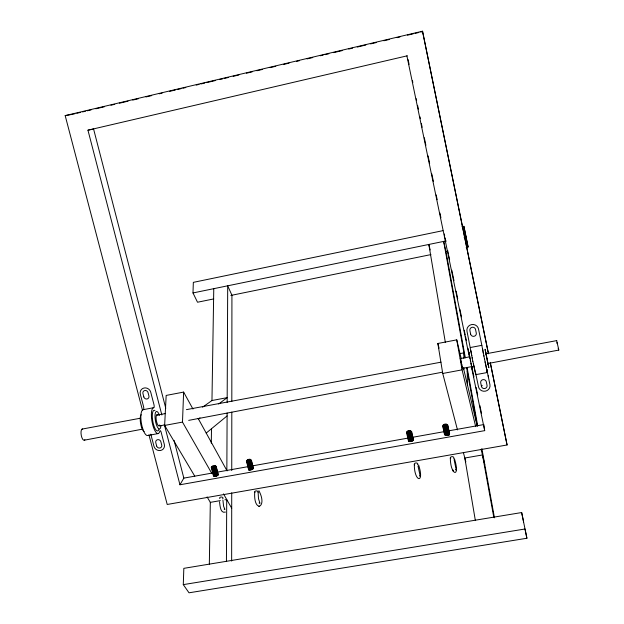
<?xml version="1.0" encoding="UTF-8"?>
<svg xmlns="http://www.w3.org/2000/svg" width="624" height="624" viewBox="0 0 624 624"><rect width="100%" height="100%" fill="white"/><g stroke="black" fill="none" stroke-linecap="round" stroke-linejoin="round"><path stroke-width="0.94" d="M222.924 500.167L223.618 506.36L224.929 509.395L224.156 509.083M231.652 561.07L231.722 492.843M231.746 470.597L231.808 412.136M231.816 401.419L231.925 295.214L227.698 285.808L227.159 402.457M226.434 561.311L226.715 499.504L224.897 499.824M226.847 470.504L227.113 413.041M463.78 369.439L463.796 367.598M463.866 358.387L463.913 352.856L459.389 353.714M209.329 564.135L210.327 502.367L220.342 500.62M211.279 443.165L211.513 428.548M202.589 407.183L211.965 400.522L213.767 288.678M258.102 491.954L258.492 498.685L260.005 503.334L259.085 503.03M254.725 491.962C253.211 513.497 268.141 508.092 258.898 490.69M521.664 512.546L526.906 538.255L189.01 592.8L183.292 584.626L183.83 568.347L521.664 512.546L523.598 521.89M213.712 298.927L197.519 302.234L192.988 292.945L193.339 282.36L442.931 230.654M211.926 473.608L182.489 422.097L183.628 392.09L166.171 395.429L164.635 425.428L194.743 476.135M249.896 459.654A1.716 0.725 -16.6 0 1 250.411 460.411A1.716 0.725 -16.6 0 1 248.664 461.284L248.469 460.496L247.112 460.481L247.845 460.021M215.046 466.027A1.716 0.718 -17.4 0 1 215.108 466.838A1.716 0.718 -17.4 0 1 213.439 467.602L213.236 466.814L211.942 466.791L213.119 466.198M453.172 470.371L453.079 470.816L453.047 470.005M248.508 465.925L249.834 466.042A1.716 0.733 -16.6 0 0 251.698 464.74M248.118 464.342L249.444 464.459A1.716 0.733 -16.6 0 0 250.981 463.804A1.716 0.733 -16.6 0 0 251.199 463M214.172 475.332L215.428 475.465A1.708 0.725 -17.5 0 0 217.339 474.162M212.784 469.841L214.04 469.966A1.716 0.718 -17.4 0 0 215.584 469.31A1.716 0.718 -17.4 0 0 215.849 468.499M448.36 430.895L483.818 424.57L484.684 430.646L179.954 484.77L183.838 478.117L174.073 440.372M445.146 433.251L446.8 433.423A1.771 0.78 -11.4 0 0 448.477 432.331M448.328 428.852A2.636 1.053 -11.3 0 1 448.414 429.913A2.636 1.053 -11.3 0 1 446.199 430.841A2.644 0.64 -10.8 0 1 443.812 430.872A2.644 0.64 -10.8 0 1 444.382 430.053L444.631 429.866M443.75 426.715L445.403 426.871A1.771 0.772 -11.4 0 0 447.034 425.997M411.637 434.343A2.621 1.045 -12.1 0 1 412.199 435.412A2.621 1.045 -12.1 0 1 409.82 436.496A2.621 0.632 -11.3 0 1 407.503 436.511A2.621 0.632 -11.3 0 1 408.166 435.685L408.377 435.505M407.464 432.37L409.032 432.541A1.755 0.764 -12.4 0 0 410.615 431.777A1.755 0.764 -12.4 0 0 410.225 430.997M249.233 468.172L250.419 468.413A1.716 0.733 -16.6 0 0 252.283 467.314M248.063 463.437L249.249 463.663A1.716 0.733 -16.6 0 0 250.996 462.782M247.478 461.066L248.664 461.284L248.469 460.496L247.806 461.284A2.558 0.593 -13.4 0 1 246.394 461.097A2.558 0.593 -13.4 0 1 247.471 460.301M206.209 433.064L227.097 415.927M213.728 472.867L214.835 473.109A1.708 0.725 -17.5 0 0 216.606 472.228M213.182 471.409L213.58 471.167M198.463 419.008L200.015 417.854M218.642 403.993L227.183 397.644L211.965 400.522M445.154 432.315L446.628 432.604A1.771 0.78 -11.4 0 0 448.258 431.722M444.101 428.353L444.561 428.111M225.428 512.093C220.28 513.825 219.952 505.042 219.547 501.813M408.907 437.939L408.681 438.259L410.28 438.235A1.755 0.772 -12.3 0 0 411.988 437.151M407.839 433.064L409.211 433.352A1.755 0.764 -12.4 0 0 410.865 432.479M249.28 467.259L248.875 467.602L250.224 467.618A1.716 0.733 -16.6 0 0 251.979 466.736M212.589 467.236L212.144 467.579L213.439 467.602L213.236 466.814L212.566 467.602A2.558 0.585 -13.8 0 1 211.224 467.407A2.558 0.585 -13.8 0 1 212.371 466.604M443.859 424.835L443.391 425.264L445.052 425.233L445.224 426.052L443.508 425.997A2.644 0.632 -10.8 0 0 442.931 426.777A2.644 0.632 -10.8 0 0 445.325 426.746A2.644 1.045 -11.3 0 0 447.845 425.225A2.644 1.045 -11.3 0 0 445.169 424.64M487.984 363.527L558.823 350.064L556.756 340.961M213.72 470.246L212.94 470.722L214.235 470.753A1.716 0.718 -17.4 0 0 216.005 469.872M213.119 467.891L212.417 468.437M444.748 427.167L443.859 427.635L445.575 427.69A1.771 0.772 -11.4 0 0 447.205 426.816M408.556 431.083L407.207 431.668L408.853 431.722L409.032 432.541L408.26 432.518A2.621 0.624 -11.3 0 1 406.45 432.221A2.621 0.624 -11.3 0 1 408.447 431.254M142.506 410.311L65.177 115.612L422.518 31.2L488.514 353.824M71.159 114.613L74.95 113.716M76.846 113.272L80.636 112.375M82.532 111.922L85.371 111.251M87.266 110.807L91.057 109.91M95.792 108.794L104.325 106.782M110.955 105.214L114.746 104.317M119.48 103.202L128.006 101.189M132.748 100.066L138.427 98.725M146.008 96.938L151.694 95.589M159.276 93.803L162.115 93.132M169.697 91.338L175.383 89.996M177.278 89.552L181.061 88.655M182.957 88.21L185.804 87.539M196.225 85.075L199.064 84.404M200.959 83.959L204.75 83.062M206.645 82.618L215.171 80.597M219.913 79.482L222.752 78.811M224.648 78.367L228.439 77.47M233.173 76.346L238.859 75.005M246.441 73.219L252.127 71.877M256.862 70.754L262.548 69.412M270.122 67.626L275.808 66.284M283.39 64.49L289.076 63.149M296.657 61.355L299.497 60.684M307.078 58.898L312.764 57.556M320.338 55.762L323.185 55.091M325.081 54.647L328.864 53.75M333.606 52.634L342.131 50.622M348.761 49.054L352.552 48.157M357.295 47.042L365.82 45.022M370.555 43.906L376.241 42.565M383.822 40.771L389.501 39.429M397.082 37.643L399.929 36.972M407.503 35.178L413.189 33.836M415.085 33.392L418.876 32.495M420.771 32.05L422.666 31.598M161.85 414.983L87.953 130.198L407.308 55.793M87.953 130.198L93.569 128.965L165.781 408.283M461.986 226.707L463.889 226.317L465.995 236.519M192.988 292.945L445.965 240.934M464.1 237.206L466.011 236.816L468.109 247.01L466.206 247.4M444.647 424.609L445.099 424.515A1.771 0.764 -11.4 0 1 446.901 424.967A1.771 0.764 -11.4 0 1 445.224 426.052L444.475 426.02A2.644 0.632 -10.9 0 1 442.588 425.825A2.644 0.632 -10.9 0 1 443.875 424.96M230.864 295.433L430.95 254.592M446.199 251.488L448.102 251.098M457.478 429.905L442.736 373.472L437.861 343.481L456.752 339.862L461.253 358.8M143.192 409.672L153.746 407.683A2.457 0.741 80 0 0 153.933 404.508L150.727 392.176A5.507 5.156 37.1 0 0 144.16 387.98A5.507 5.156 37.1 0 0 140.306 394.173L143.536 406.489A2.449 0.757 80 0 1 143.325 409.656L143.192 409.672A13.12 4.064 80.3 0 0 141.445 423.478A13.12 4.064 80.3 0 0 147.724 435.521L158.184 433.571M470.293 347.521L481.837 345.337L478.514 329.004A5.873 5.639 -1.6 0 0 471.611 324.574A5.873 5.639 -1.6 0 0 466.986 331.219L472.298 358.379M84.443 440.17L142.779 429.094M159.034 426.005L164.775 424.913M188.682 420.373L442.088 372.247M462.166 368.433L471.728 366.616M164.635 425.428L182.489 422.097M442.736 373.472L462.088 369.86L475.691 426.644M82.079 429.086L140.47 418.205M156.741 415.171L165.352 413.564M186.412 409.64L441.012 362.177M460.153 358.605L469.724 356.827M556.826 340.587L486.002 353.792L485.074 349.268L486.915 358.558M472.859 361.21L475.777 374.657L487.352 372.505L486.907 369.97L489.934 384.688A5.827 5.53 1.1 0 1 485.332 391.17A5.827 5.53 1.1 0 1 478.491 386.794L475.433 372.107M183.838 478.117L213.548 472.813M217.378 472.126L249.007 466.479M252.837 465.8L408.104 438.079M412.893 437.229L444.522 431.582M490.261 362.404L507.078 444.974L167.216 504.465L148.933 434.788M65.177 115.612L70.309 114.754M183.292 584.626L524.987 529.004L526.906 538.255M410.998 441.488L409.804 441.597M445.146 425.919L444.475 426.02L445.052 425.233L445.224 426.052M408.923 432.416L408.26 432.518L408.853 431.722L409.032 432.541M248.43 461.191L247.806 461.284L248.664 461.284M213.182 467.509L212.566 467.602L213.439 467.602M153.746 407.683L153.621 407.698A13.143 3.947 80.2 0 0 152.724 424.811A13.143 3.947 80.2 0 0 159.783 431.348L159.853 431.114A2.449 0.733 80.4 0 1 161.164 432.268L164.33 444.444A5.46 5.07 33.4 0 1 160.485 450.497A5.46 5.07 33.4 0 1 153.98 446.347L150.797 434.195M258.781 506.454L259.701 506.415M212.597 468.476L213.642 468.39A1.716 0.718 -17.4 0 0 215.537 467.29M444.779 431.051L446.277 430.966A1.771 0.772 -11.4 0 0 447.751 430.31A1.771 0.772 -11.4 0 0 447.681 429.53M407.932 434.249L409.391 434.171A1.755 0.764 -12.4 0 0 411.037 432.892M247.595 462.134L248.859 462.08A1.716 0.725 -16.6 0 0 250.723 460.988M248.375 465.301L249.639 465.247A1.716 0.733 -16.6 0 0 251.503 464.147M248.765 466.877L250.029 466.83A1.716 0.733 -16.6 0 0 251.566 466.175A1.716 0.733 -16.6 0 0 251.784 465.371M249.35 469.248L250.622 469.201A1.716 0.741 -16.6 0 0 252.151 468.546M212.612 469.225L213.837 469.178A1.716 0.718 -17.4 0 0 215.381 468.523M213.213 471.58L214.438 471.541A1.716 0.725 -17.4 0 0 215.982 470.878A1.716 0.725 -17.4 0 0 216.247 470.075M213.806 473.936L215.03 473.897A1.708 0.725 -17.5 0 0 216.575 473.242A1.708 0.725 -17.5 0 0 216.84 472.43M214.009 474.724L215.233 474.685A1.708 0.725 -17.5 0 0 216.778 474.022A1.708 0.725 -17.5 0 0 217.043 473.21M444.085 428.54L445.754 428.509A1.771 0.772 -11.4 0 0 447.346 427.237M445.31 434.265L446.979 434.242A1.763 0.78 -11.3 0 0 448.57 432.955M247.705 462.852L249.054 462.875A1.716 0.725 -16.6 0 0 250.918 461.581M455.723 469.505L456.308 470.207L454.093 459.615M419.687 475.738L420.256 476.432L417.986 465.91M213.338 472.298L214.633 472.321A1.708 0.725 -17.4 0 0 216.544 471.026M444.21 429.273L445.926 429.328A1.771 0.772 -11.4 0 0 447.4 428.672M444.382 430.092L446.105 430.147A1.771 0.772 -11.4 0 0 447.697 428.867M207.09 496.915L210.545 502.733M223.501 493.88L231.707 508.24M183.628 392.09L192.964 409.04M198.104 418.361L227.066 470.894M558.753 350.087L558.184 348.309M407.924 434.92L409.57 434.983A1.755 0.764 -12.4 0 0 411.224 434.109M408.104 435.731L409.75 435.794A1.755 0.764 -12.4 0 0 411.403 434.92M408.283 436.543L409.929 436.613A1.755 0.764 -12.4 0 0 411.411 435.95M408.463 437.354L410.108 437.424A1.755 0.772 -12.3 0 0 411.746 436.145M408.821 438.976L410.459 439.054A1.755 0.772 -12.3 0 0 412.105 437.767M409.001 439.787L410.639 439.865A1.755 0.772 -12.3 0 0 412.285 438.578M409.172 440.606L410.818 440.677A1.755 0.772 -12.3 0 0 412.472 439.795M475.223 371.904L473.437 364.034M469.552 355.774L469.989 358.605M487.352 372.505L485.105 361.85M418.603 464.911C424.944 484.513 414.102 481.97 414.328 464.389M482.485 348.442L482.976 351.273M463.367 452.47L465.824 461.877M164.291 424.414L179.954 484.77M437.861 343.481L439.078 348.184M460.808 359.689L460.52 358.738L460.637 359.658M430.17 249.951L428.836 244.46L445.357 342.482M454.405 458.663C460.73 478.468 450.442 475.691 450.333 458.102M481.127 449.358L484.754 464.506M463.499 368.269L477.22 426.036M469.498 354.978L468.835 352.342L472.54 370.703L472.368 369.377M461.011 360.563L461.487 362.817M486.112 366.709L486.79 369.751L486.728 369.322M486.112 354.229L485.737 352.521L487.297 359.939M470.894 363.137L471.884 367.45L471.775 366.6M461.456 364.026L462.431 368.105L462.158 366.296M487.539 361.499L488.155 364.408L487.999 363.566M408.096 59.6L409.087 64.366M412.448 80.566L412.846 82.469M416.208 98.67L416.598 100.581M417.589 105.339L418.376 109.153M419.96 116.774L420.358 118.685M421.348 123.451L422.136 127.257M424.312 137.74L425.896 145.361M428.064 155.844L429.647 163.472M431.824 173.956L433.407 181.576M436.176 194.914L437.159 199.68M439.928 213.018L440.918 217.784M444.28 233.984L444.67 235.888M445.068 237.799L445.856 241.605M448.032 252.088L448.43 253.999M448.828 255.902L449.615 259.717M451.792 270.192L453.968 280.675M456.136 291.158L457.72 298.787M459.896 309.262L461.479 316.891M464.248 330.229L465.231 334.994M465.629 336.898L466.417 340.712M468 348.332L468.991 353.098M471.76 366.436L473.936 376.919M476.104 387.403L477.688 395.031M479.864 405.506L481.447 413.135M406.895 55.817L469.443 357.201M471.424 366.74L484.684 430.646M486.361 355.446L486.658 356.873M487.243 360.071L488.818 367.669L487.898 362.95M486.977 369.977L487.367 371.881M488.155 375.695L488.545 377.606M485.917 365.906L484.528 359.026M422.518 31.2L488.374 353.449M490.324 362.981L507.078 444.974M486.923 358.527L487.406 360.953M463.889 226.317L468.109 247.01M483.795 355.493L484.513 359.057M483.132 352.17L483.959 356.187M472.103 357.692L472.813 361.249M470.27 360.048L470.574 361.592M483.428 353.543L481.829 345.329M461.737 364.042L461.963 365.227M461.214 362.786L460.785 360.524M471.783 355.742L470.87 350.641M471.861 366.608L472.103 367.887M465.34 357.887L445.965 251.534L443.656 241.41L464.747 357.427M467.08 367.474L477.727 425.919M481.861 448.601L494.465 517.834M466.573 367.481L477.173 425.825M493.771 517.156L482.469 454.951L464.818 458.024L475.301 520.205M456.752 339.862L462.088 369.86M556.967 342.506L557.154 343.598M475.41 372.138L475.777 374.657M467.236 371.14L467.438 384.852M217.565 474.419A2.262 0.71 -15.2 0 1 218.002 475.246A2.262 0.71 -15.2 0 1 215.342 476.206A2.551 0.608 -13.9 0 1 213.689 475.667M213.977 475.706A2.262 0.71 -15.2 0 0 215.342 476.206A2.558 0.998 -16.7 0 0 218.033 474.919A2.558 0.998 -16.7 0 0 217.378 473.858M252.478 468.32A2.27 0.718 -14.6 0 1 252.275 469.318A2.27 0.718 -14.6 0 1 249.452 470.075A2.27 0.718 -14.6 0 1 248.695 469.326M412.69 439.936A2.317 0.757 -11.7 0 1 411.973 441.082A2.317 0.757 -11.7 0 1 408.931 441.488A2.317 0.757 -11.7 0 1 409.126 440.411M448.89 433.329A2.34 0.764 -11 0 1 449.179 434.273A2.34 0.764 -11 0 1 446.332 435.037A2.34 0.764 -11 0 1 445.06 434.359M158.566 425.794A5.749 1.716 80.2 0 1 156.094 418.4A5.749 1.716 80.2 0 1 158.005 415.147M159.728 424.928A5.749 1.716 80.2 0 1 159.432 425.591M160.945 425.981A8.9 2.652 80.2 0 1 157.03 426.325A8.9 2.652 80.2 0 1 155.259 413.384A8.9 2.652 80.2 0 1 159.494 415.381M144.113 431.605A8.876 2.761 80.3 0 1 140.611 423.587A8.876 2.761 80.3 0 1 141.149 414.679M159.003 429.187A10.483 3.151 80.2 0 1 153.059 422.659A10.483 3.151 80.2 0 1 154.939 410.506M482.282 385.765A2.831 2.691 1 0 1 481.728 385.304M254.959 492.5A1.693 1.076 0.7 0 1 256.16 490.893A1.693 1.076 0.7 0 1 258.047 492.227M249.959 459.709A2.566 0.991 -15.9 0 1 251.371 460.59A2.566 0.991 -15.9 0 1 248.625 461.986A2.558 0.601 -13.4 0 1 246.722 462.017A2.558 0.601 -13.4 0 1 247.182 461.308M248.547 466.838A2.558 0.608 -13.4 0 0 248.095 467.555A2.558 0.608 -13.4 0 0 249.998 467.532A2.558 1.006 -15.9 0 0 252.478 466.44A2.558 1.006 -15.9 0 0 252.33 465.325M252.525 466.112A2.558 1.006 -15.9 0 1 252.673 467.228A2.558 1.006 -15.9 0 1 250.193 468.32A2.558 0.608 -13.4 0 1 248.29 468.343A2.558 0.608 -13.4 0 1 248.742 467.626M248.001 466.261A2.558 0.608 -13.4 0 0 249.803 466.736A2.558 0.998 -15.9 0 0 252.431 465.496A2.558 0.998 -15.9 0 0 251.683 464.451M248.781 469.42A2.558 0.616 -13.4 0 0 250.583 469.903A2.558 1.006 -15.9 0 0 253.063 468.811A2.558 1.006 -15.9 0 0 252.915 467.696M251.745 462.961A2.558 0.998 -15.9 0 1 251.893 464.069A2.558 0.998 -15.9 0 1 249.405 465.153A2.558 0.601 -13.4 0 1 247.51 465.176A2.558 0.601 -13.4 0 1 247.962 464.467M247.572 462.891A2.558 0.601 -13.4 0 0 247.12 463.601A2.558 0.601 -13.4 0 0 249.015 463.57A2.566 0.998 -15.9 0 0 251.503 462.485A2.566 0.998 -15.9 0 0 251.355 461.378M247.416 463.889A2.558 0.601 -13.4 0 0 249.21 464.365A2.558 0.998 -15.9 0 0 251.519 463.429A2.558 0.998 -15.9 0 0 251.87 462.329M251.94 463.749A2.558 0.998 -15.9 0 1 252.088 464.857A2.558 0.998 -15.9 0 1 249.608 465.949A2.558 0.608 -13.4 0 1 247.705 465.972A2.558 0.608 -13.4 0 1 248.157 465.254M251.16 460.59A2.566 0.991 -15.9 0 1 251.308 461.69A2.566 0.991 -15.9 0 1 248.82 462.782A2.558 0.601 -13.4 0 1 246.925 462.805A2.558 0.601 -13.4 0 1 247.377 462.095M252.478 467.899A1.716 0.741 -16.6 0 1 252.369 468.32M252.346 468.406A1.716 0.741 -16.6 0 1 252.346 469.334M252.268 466.814A2.558 1.006 -15.9 0 1 253.016 467.867A2.558 1.006 -15.9 0 1 250.388 469.115A2.558 0.616 -13.4 0 1 248.586 468.632M450.707 458.609A1.747 1.131 -6.6 0 1 450.832 457.072A1.747 1.131 -6.6 0 1 453.188 456.862A1.747 1.131 -6.6 0 1 453.469 458.367M448.25 430.334A2.636 1.061 -11.3 0 1 448.906 431.395A2.636 1.061 -11.3 0 1 446.55 432.479A2.636 0.64 -10.8 0 1 444.155 432.502A2.636 0.64 -10.8 0 1 444.733 431.691L446.449 431.785A1.771 0.772 -11.4 0 0 447.923 431.129M448.851 431.301A2.636 1.061 -11.3 0 1 448.937 432.362A2.636 1.061 -11.3 0 1 446.729 433.298A2.636 0.647 -10.8 0 1 444.483 433.368A2.636 0.647 -10.8 0 1 444.491 432.713M443.882 431.285A2.636 0.64 -10.8 0 0 446.378 431.66A2.636 1.061 -11.3 0 0 448.586 430.732A2.636 1.061 -11.3 0 0 448.508 429.663M448.952 434.998A1.763 0.78 -11.3 0 1 448.796 435.217M447.642 434.257A1.763 0.78 -11.3 0 1 448.999 434.78M444.842 434.343A2.636 0.647 -10.8 0 0 444.834 435.006A2.636 0.647 -10.8 0 0 447.08 434.936A2.636 1.069 -11.2 0 0 449.428 433.852A2.636 1.069 -11.2 0 0 448.773 432.783M448.157 428.033A2.644 1.053 -11.3 0 1 448.235 429.094A2.644 1.053 -11.3 0 1 446.027 430.022A2.644 0.64 -10.8 0 1 443.781 430.1A2.644 0.64 -10.8 0 1 443.797 429.445M444.397 427.409A2.644 0.632 -10.8 0 0 443.173 428.353A2.644 0.632 -10.8 0 0 445.676 428.384A2.644 1.053 -11.3 0 0 447.892 427.456A2.644 1.053 -11.3 0 0 447.806 426.395M443.36 428.836A2.644 0.64 -10.8 0 0 445.848 429.203A2.644 1.053 -11.3 0 0 448.204 428.119A2.644 1.053 -11.3 0 0 447.556 427.073M444.038 428.423A2.644 0.64 -10.8 0 1 444.577 428.228M447.938 434.343A2.636 1.069 -11.2 0 1 449.124 434.413M447.634 425.576A2.644 1.045 -11.3 0 1 447.712 426.629A2.644 1.045 -11.3 0 1 445.497 427.565A2.644 0.632 -10.8 0 1 443.258 427.643A2.644 0.632 -10.8 0 1 443.274 426.995M448.82 433.969A1.763 0.78 -11.3 0 1 447.603 434.951M447.814 435.068A1.763 0.78 -11.3 0 1 448.906 435.248M449.03 432.12A2.636 1.061 -11.2 0 1 449.108 433.181A2.636 1.061 -11.2 0 1 446.901 434.117A2.636 0.647 -10.8 0 1 444.655 434.187A2.636 0.647 -10.8 0 1 444.67 433.532M447.439 435.248A2.636 1.069 -11.2 0 1 448.742 435.154M414.718 464.896A1.739 1.123 -5.2 0 1 414.796 463.367A1.739 1.123 -5.2 0 1 417.136 463.164A1.739 1.123 -5.2 0 1 417.464 464.646M410.397 431.02A2.621 1.037 -12.2 0 1 411.59 432.003A2.621 1.037 -12.2 0 1 409.102 433.235A2.621 0.624 -11.3 0 1 406.926 433.306A2.621 0.624 -11.3 0 1 407.02 432.65M408.275 438.329A2.621 0.64 -11.3 0 0 408.174 439A2.621 0.64 -11.3 0 0 410.358 438.937A2.621 1.053 -12.1 0 0 412.737 437.845A2.621 1.053 -12.1 0 0 412.175 436.777M412.76 437.736A2.621 1.053 -12.1 0 1 412.76 438.812A2.621 1.053 -12.1 0 1 410.537 439.748A2.621 0.64 -11.3 0 1 408.353 439.811A2.621 0.64 -11.3 0 1 408.455 439.14M408.525 437.307A2.621 0.64 -11.3 0 0 407.862 438.134A2.621 0.64 -11.3 0 0 410.179 438.118A2.621 1.053 -12.1 0 0 412.558 437.034A2.621 1.053 -12.1 0 0 411.996 435.965M408.806 440.762A2.621 0.647 -11.3 0 0 408.712 441.433A2.621 0.647 -11.3 0 0 410.896 441.379A2.621 1.061 -12.1 0 0 413.267 440.287A2.621 1.061 -12.1 0 0 412.714 439.21M407.987 434.873A2.621 0.632 -11.3 0 0 407.324 435.692A2.621 0.632 -11.3 0 0 409.64 435.677A2.621 1.045 -12.1 0 0 412.019 434.593A2.621 1.045 -12.1 0 0 411.466 433.532M407.098 434.476A2.621 0.632 -11.3 0 0 409.461 434.866A2.621 1.045 -12.1 0 0 411.692 433.93A2.621 1.045 -12.1 0 0 411.692 432.869M411.575 435.334A1.755 0.764 -12.4 0 1 411.583 435.731M412.23 435.302A2.621 1.045 -12.1 0 1 412.23 436.371A2.621 1.045 -12.1 0 1 409.999 437.307A2.621 0.632 -11.3 0 1 407.823 437.369A2.621 0.632 -11.3 0 1 407.917 436.706M411.107 431.909A2.621 1.045 -12.1 0 1 411.661 432.962A2.621 1.045 -12.1 0 1 409.282 434.047A2.621 0.624 -11.3 0 1 406.965 434.07A2.621 0.624 -11.3 0 1 407.628 433.251M412.643 440.201A1.755 0.772 -12.3 0 1 412.48 440.833M412.94 438.555A2.621 1.053 -12.1 0 1 412.94 439.624A2.621 1.053 -12.1 0 1 410.717 440.56A2.621 0.64 -11.3 0 1 408.353 440.162M219.921 498.615A1.685 1.061 1.9 0 1 220.334 497.211A1.685 1.061 1.9 0 1 222.596 497.39A1.685 1.061 1.9 0 1 222.581 498.826M214.851 466.011A2.558 0.975 -16.6 0 1 216.161 466.908A2.558 0.975 -16.6 0 1 213.377 468.304A2.558 0.593 -13.8 0 1 211.458 468.257A2.558 0.593 -13.8 0 1 212.566 467.384M213.962 472.875A2.551 0.601 -13.9 0 0 212.854 473.764A2.551 0.601 -13.9 0 0 214.773 473.811A2.558 0.991 -16.7 0 0 217.441 472.563A2.558 0.991 -16.7 0 0 216.785 471.51M217.417 472.384A2.558 0.991 -16.7 0 1 217.48 473.507A2.558 0.991 -16.7 0 1 214.976 474.599A2.551 0.601 -13.9 0 1 213.135 474.607A2.551 0.601 -13.9 0 1 213.665 473.881M213.268 472.313A2.551 0.601 -13.9 0 0 212.737 473.039A2.551 0.601 -13.9 0 0 214.578 473.023A2.558 0.991 -16.7 0 0 217.082 471.931A2.558 0.991 -16.7 0 0 217.019 470.808M216.918 469.404A2.558 0.983 -16.7 0 1 216.497 470.519A2.558 0.983 -16.7 0 1 214.18 471.448A2.558 0.593 -13.8 0 1 212.222 471.338A2.558 0.593 -13.8 0 1 213.946 470.324M212.472 469.178A2.558 0.593 -13.8 0 0 211.942 469.895A2.558 0.593 -13.8 0 0 213.775 469.88A2.558 0.983 -16.7 0 0 216.286 468.788A2.558 0.983 -16.7 0 0 216.224 467.672M212.3 470.176A2.558 0.593 -13.8 0 0 213.977 470.668A2.558 0.983 -16.7 0 0 216.489 469.576A2.558 0.983 -16.7 0 0 216.427 468.46M216.824 470.028A2.558 0.983 -16.7 0 1 216.887 471.151A2.558 0.983 -16.7 0 1 214.375 472.235A2.558 0.601 -13.9 0 1 212.698 471.744M213.065 471.526A2.558 0.601 -13.9 0 1 213.564 471.307M215.748 467.883A1.716 0.718 -17.4 0 1 215.608 468.296M216.029 466.885A2.558 0.983 -16.7 0 1 216.091 468A2.558 0.983 -16.7 0 1 213.58 469.092A2.558 0.593 -13.8 0 1 211.903 468.608M217.441 474.778A1.708 0.725 -17.5 0 1 216.06 476.151M217.612 473.164A2.558 0.991 -16.7 0 1 217.682 474.295A2.558 0.991 -16.7 0 1 215.171 475.387A2.551 0.608 -13.9 0 1 213.33 475.394A2.551 0.608 -13.9 0 1 213.86 474.661M84.903 439.694A5.71 2.083 80.7 0 1 81.338 435.708A5.71 2.083 80.7 0 1 82.618 429.008M453.094 470.426L453.079 470.816L453.094 470.426M143.824 396.926L142.935 393.549A2.691 2.519 37.1 0 1 144.823 390.523A2.691 2.519 37.1 0 1 148.028 392.566L148.91 395.951A2.691 2.519 36.9 0 1 147.03 398.97A2.691 2.519 36.9 0 1 143.824 396.926M156.655 445.973L155.782 442.65A2.668 2.48 33.6 0 1 157.661 439.686A2.668 2.48 33.6 0 1 160.844 441.714L161.71 445.045A2.668 2.48 33.3 0 1 159.83 448.001A2.668 2.48 33.3 0 1 156.655 445.973M470.644 334.136L469.903 330.533A2.87 2.761 -1.6 0 1 472.165 327.288A2.87 2.761 -1.6 0 1 475.535 329.449L476.276 333.052A2.87 2.753 -1.4 0 1 474.022 336.297A2.87 2.753 -1.4 0 1 470.644 334.136M481.439 386.373L480.706 382.832A2.847 2.707 1 0 1 482.96 379.657A2.847 2.707 1 0 1 486.307 381.802L487.032 385.351A2.847 2.707 1.1 0 1 484.786 388.518A2.847 2.707 1.1 0 1 481.439 386.373M247.689 460.559A1.7 0.53 -14.6 0 0 250.364 459.599A1.7 0.53 -14.6 0 0 248.149 459.521A1.7 0.53 -14.6 0 0 247.689 460.559M444.187 425.311A1.755 0.554 -11.1 0 0 446.753 424.359A1.755 0.554 -11.1 0 0 444.148 424.336A1.755 0.554 -11.1 0 0 444.187 425.311M408.002 431.8A1.739 0.554 -11.7 0 0 410.592 430.849A1.739 0.554 -11.7 0 0 408.057 430.817A1.739 0.554 -11.7 0 0 408.002 431.8M212.839 466.869A1.7 0.523 -15.2 0 0 215.202 465.769A1.7 0.523 -15.2 0 0 212.644 465.988A1.7 0.523 -15.2 0 0 212.839 466.869"/></g></svg>
